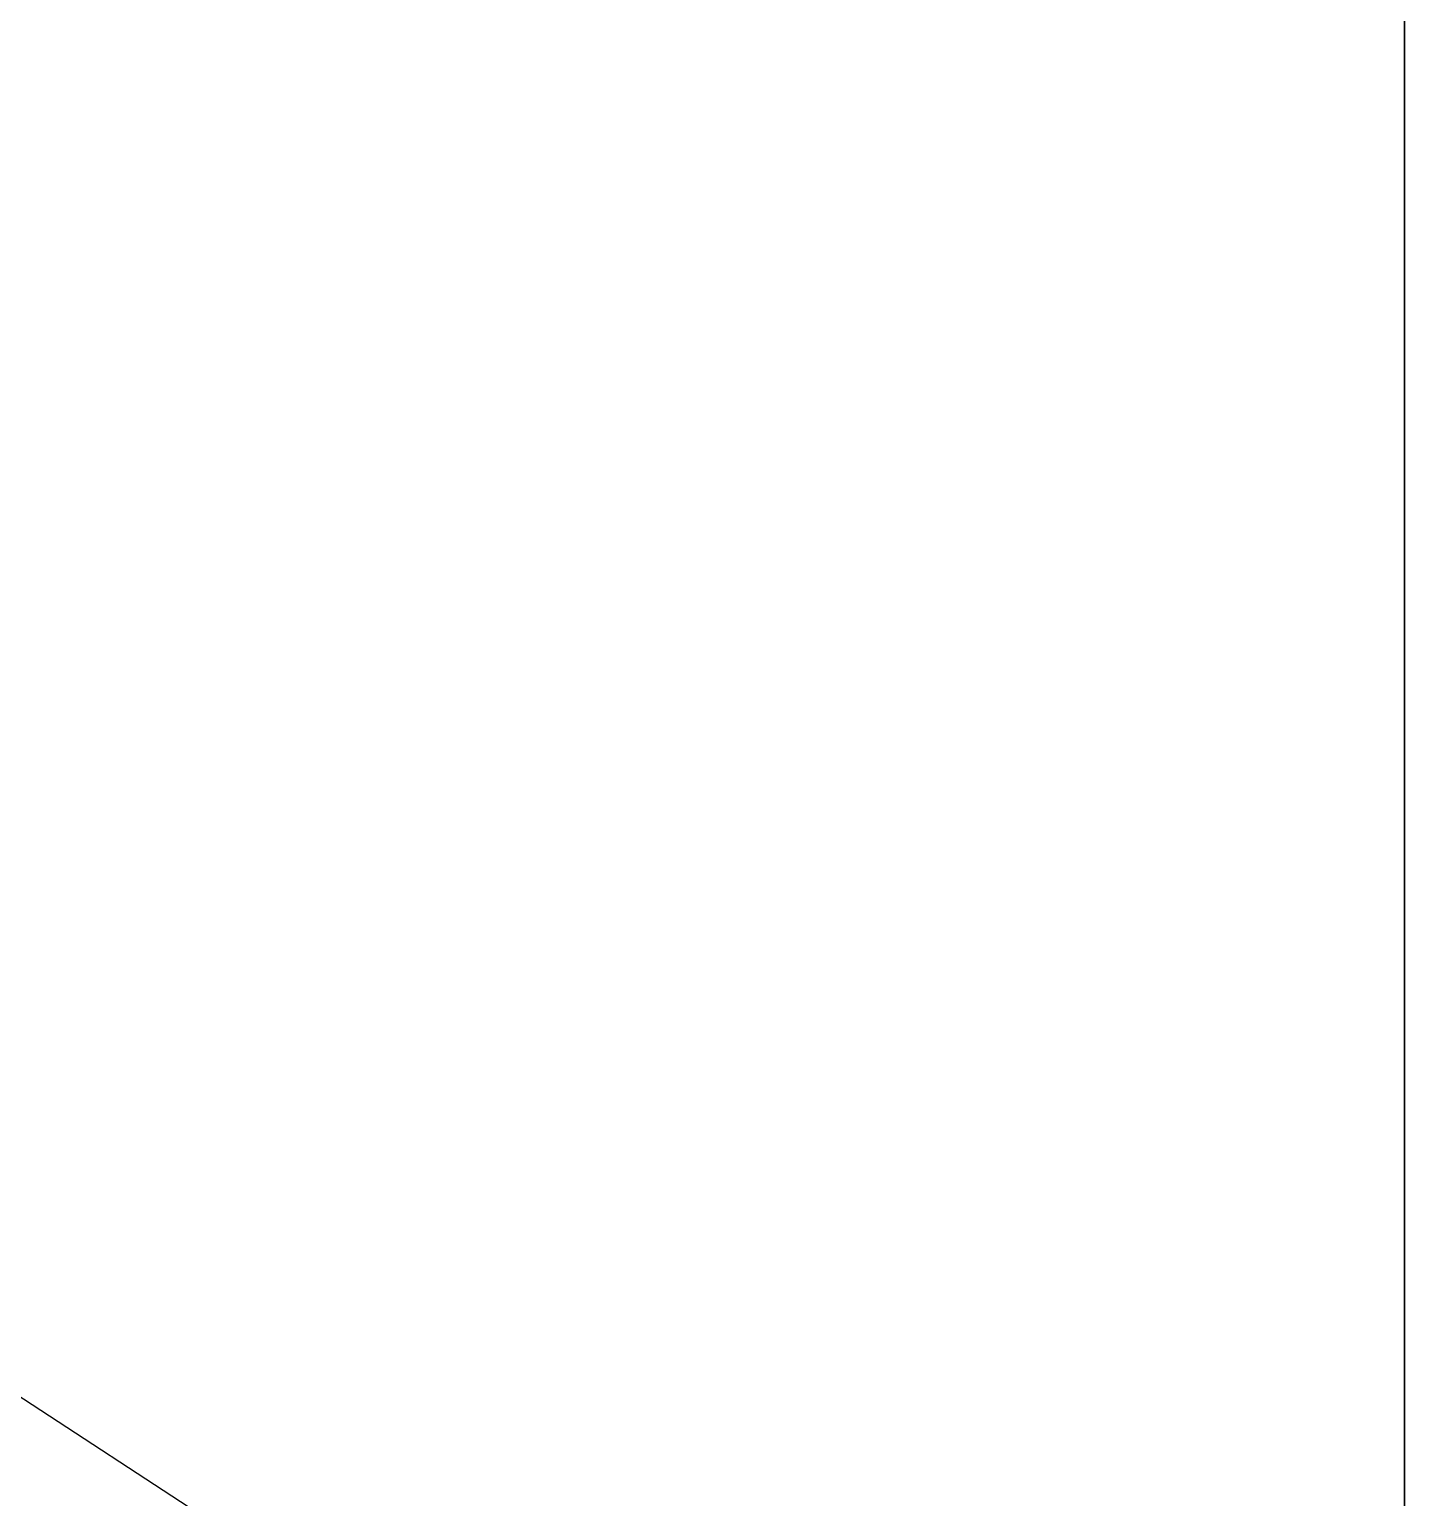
# Model space of a CAD drawing. Header units: metres. Extents: x 0 to 298, y 0 to 162.
# Drawn here: x 173.912 to 174.414, y 97.618 to 98.153 of the extents above; entities that cross this region are included whole.
import ezdxf

# ---------------------------------------------------------------- set-up
doc = ezdxf.new("R2010")
doc.units = ezdxf.units.M
doc.header["$MEASUREMENT"] = 0
doc.layers.add('BLK_1_FLR_1_DRINKING_WATER', color=7, linetype='Continuous')
doc.styles.get("Standard").update_dxf_attribs({"font": 'arial.ttf', "height": 0.35})
doc.dimstyles.get("Standard").update_dxf_attribs({"dimtxt": 0.35, "dimasz": 0.3, "dimexe": 0.1, "dimexo": 0.06, "dimgap": 0.2, "dimtad": 2, "dimzin": 0, "dimdsep": 46, "dimtxsty": 'Standard', "dimcen": 0.09, "dimadec": 0, "dimazin": 0, "dimtfac": 1, "dimtofl": 0, "dimtmove": 0, "dimatfit": 3, "dimfxl": 0, "dimtolj": 1, "dimtzin": 0, "dimarcsym": 0})

msp = doc.modelspace()

# ---------------------------------------------------------------- linework, layer by layer
at = {"layer": 'BLK_1_FLR_1_DRINKING_WATER', "color": 7, "lineweight": 30}
msp.add_lwpolyline([(173.57056, 98.46707), (174.41357, 98.46707), (174.41357, 96.55112), (173.57056, 96.55112)], close=True, dxfattribs=at)

# ---------------------------------------------------------------- leaders
msp.add_leader([(173.20038, 98.11766), (174.14515, 97.50074), (174.36281, 97.24795)], dimstyle='Standard', override={"dimscale": 0.1, "dimtxt": 3, "dimasz": 3, "dimexe": 1, "dimexo": 1, "dimgap": 1, "dimtad": 0, "dimtih": 0, "dimtoh": 0, "dimdec": 2, "dimzin": 8, "dimclrd": 8, "dimclre": 8, "dimclrt": 3, "dimtdec": 2, "dimfxlon": 1})

doc.saveas('drawing.dxf')
